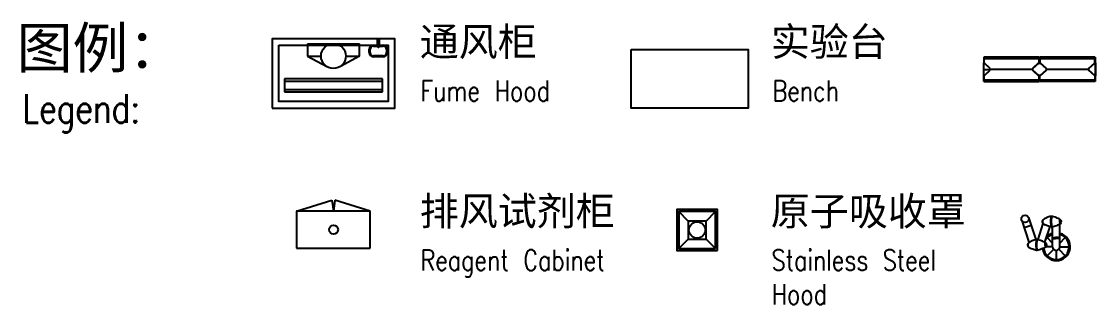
# Model space of a CAD drawing. Header units: millimetres. Extents: x -79903 to 358239, y -413462 to -100990.
# Drawn here: x -8131 to 5013, y -224661 to -221201 of the extents above; entities that cross this region are included whole.
import ezdxf

# ---------------------------------------------------------------- set-up
doc = ezdxf.new("R2010")
doc.units = ezdxf.units.MM
doc.header["$LTSCALE"] = 300
for name, color, linetype in [('K柯禹-实验家具', 140, 'Continuous'), ('K柯禹-排风设备', 30, 'Continuous'), ('K柯禹-文字说明', 7, 'Continuous'), ('K柯禹-给排水', 121, 'Continuous'), ('K柯禹-通风设备', 30, 'Continuous')]:
    doc.layers.add(name, color=color, linetype=linetype)
doc.styles.add('_HZTXT', font='txt.shx', dxfattribs={"width": 0.8, "bigfont": 'hztxt.shx'})
doc.styles.get("Standard").update_dxf_attribs({"font": 'arial.ttf'})

# ---------------------------------------------------------------- blocks, each defined once
blk = doc.blocks.new('1500fh')
at = {"layer": 'K柯禹-排风设备'}
for p, q in [((-1068, -61), (-432, -61)), ((-1068, -61), (-1068, -213)), ((-432, -213), (-432, -61)), ((-1068, -213), (-902, -213)), ((-1068, -213), (-831, -342)), ((-432, -213), (-666, -340)), ((-598, -213), (-432, -213)), ((-150, -490), (-1350, -490)), ((-1350, -490), (-1350, -650)), ((-1350, -520), (-150, -520)), ((-150, -650), (-150, -490)), ((-1350, -620), (-150, -620)), ((-1350, -650), (-150, -650))]:
    blk.add_line(p, q, dxfattribs=at)
for points in [[(-1500, -850), (0, -850), (0, 0), (-1500, 0)], [(-1420, -80), (-79, -80), (-79, -770), (-1420, -770)]]:
    blk.add_lwpolyline(points, close=True, dxfattribs=at)
blk.add_circle((-750, -213), 152, dxfattribs=at)
at = {"layer": 'K柯禹-给排水'}
for p, q in [((-217, -3), (-221, 0)), ((-179, 0), (-221, 0)), ((-179, 0), (-183, -3)), ((-312, -171), (-312, -130)), ((-302, -171), (-302, -130)), ((-262, -80), (-142, -80)), ((-262, -90), (-142, -90)), ((-183, -3), (-217, -3)), ((-210, -80), (-210, -3)), ((-210, -3), (-190, -3)), ((-190, -80), (-210, -80)), ((-192, -86), (-208, -86)), ((-193, -92), (-207, -92)), ((-193, -97), (-207, -97)), ((-195, -103), (-205, -103)), ((-196, -109), (-204, -109)), ((-190, -3), (-190, -80)), ((-102, -130), (-102, -171)), ((-92, -130), (-92, -171)), ((-142, -211), (-262, -211)), ((-142, -221), (-262, -221))]:
    blk.add_line(p, q, dxfattribs=at)
for centre, radius, start, end in [((-262, -130), 50.1, 90, 180), ((-262, -130), 40, 90, 180), ((-137, -85), 70.8, 176.5379, 199.7158), ((-263, -85), 70.8, 340.2842, 3.4621), ((-142, -130), 50.1, 0, 90), ((-142, -130), 40, 0, 90), ((-262, -171), 50.1, 180, 270), ((-262, -171), 40, 180, 270), ((-142, -171), 50.1, 270, 0), ((-142, -171), 40, 270, 0)]:
    blk.add_arc(centre, radius, start, end, dxfattribs=at)
for p in [(-200, -86), (-200, -92), (-200, -97), (-200, -103)]:
    blk.add_point(p, dxfattribs=at)
blk = doc.blocks.new('排风试剂柜')
for p, q in [((0, 0), (-900, 0)), ((-900, 0), (-900, -450)), ((0, -450), (0, 0)), ((-900, -450), (-468, -585)), ((-900, -450), (0, -450)), ((-468, -585), (-450, -450)), ((-432, -585), (-450, -450)), ((0, -450), (-432, -585))]:
    blk.add_line(p, q)
blk.add_circle((-452, -225), 55)
blk = doc.blocks.new('平面万向吸风罩')
at = {"layer": 'K柯禹-排风设备'}
for p, q in [((-121, -80), (-139, -80)), ((-139, -80), (-139, -85)), ((-121, -85), (-121, -80)), ((170, -8), (-97, -96)), ((206, -91), (-64, -180)), ((82, -37), (110, -123)), ((130, -268), (-64, -204)), ((163, -260), (144, -260)), ((144, -260), (144, -264)), ((163, -264), (163, -260)), ((-184, -399), (-263, -320)), ((-152, -386), (-152, -306)), ((-152, -386), (90, -386)), ((-107, -386), (-41, -320)), ((94, -351), (-97, -288)), ((-196, -431), (-309, -431)), ((-183, -462), (-263, -542)), ((-152, -475), (-152, -588)), ((-152, -476), (123, -476)), ((-107, -476), (-41, -542))]:
    blk.add_line(p, q, dxfattribs=at)
blk.add_circle((188, -49), 45.2, dxfattribs=at)
for centre, radius, start, end in [((337, -381), 571, 148.8917, 152.4212), ((-152, -431), 170, 97.9506, 343.8768), ((-176, -192), 20, 164.6098, 192.2325), ((-73, -192), 10, 335.2146, 27.7298), ((-152, -431), 157, 96.7741, 342.3751), ((-152, -430), 44.5, 90.2946, 269.7054), ((-152, -431), 157, 17.5576, 58.3628), ((-152, -431), 170, 16.2327, 46.161), ((107, -372), 20, 164.6098, 192.2325), ((621, -561), 571, 148.8917, 152.4212)]:
    blk.add_arc(centre, radius, start, end, dxfattribs=at)
for points, knots in [([(-196, -187), (-192, -172), (-185, -148), (-174, -125), (-169, -116)], [0.486697, 0.486697, 0.486697, 0.486697, 45.539647, 75.754275, 75.754275, 75.754275, 75.754275]), ([(-64, -188), (-83, -185), (-128, -179), (-172, -185), (-196, -188)], [0.217026, 0.217026, 0.217026, 0.217026, 59.092472, 133.178051, 133.178051, 133.178051, 133.178051]), ([(-64, -196), (-83, -193), (-127, -187), (-171, -192), (-196, -196)], [1.193058, 1.193058, 1.193058, 1.193058, 59.092472, 133.779754, 133.779754, 133.779754, 133.779754]), ([(-156, -304), (-165, -288), (-181, -252), (-192, -216), (-196, -196)], [0, 0, 0, 0, 55.41037, 115.374393, 115.374393, 115.374393, 115.374393]), ([(-102, -298), (-94, -284), (-76, -248), (-68, -213), (-63, -192)], [1.156838, 1.156838, 1.156838, 1.156838, 51.656977, 115.405387, 115.405387, 115.405387, 115.405387]), ([(-102, -298), (-112, -304), (-127, -314), (-148, -308), (-156, -304)], [2.629977, 2.629977, 2.629977, 2.629977, 32.940007, 59.954467, 59.954467, 59.954467, 59.954467]), ([(-56, -477), (-50, -456), (-51, -434), (-56, -411), (-60, -385)], [8.47608, 8.47608, 8.47608, 8.47608, 31.881697, 77.603777, 77.603777, 77.603777, 77.603777]), ([(-42, -478), (-38, -455), (-36, -431), (-44, -408), (-46, -385)], [5.840108, 5.840108, 5.840108, 5.840108, 31.881697, 79.20045, 79.20045, 79.20045, 79.20045]), ([(88, -366), (92, -352), (99, -328), (110, -305), (114, -296)], [0.486697, 0.486697, 0.486697, 0.486697, 45.539647, 75.754275, 75.754275, 75.754275, 75.754275]), ([(220, -368), (200, -365), (156, -358), (112, -364), (88, -368)], [0.217026, 0.217026, 0.217026, 0.217026, 59.092472, 133.178051, 133.178051, 133.178051, 133.178051]), ([(220, -375), (201, -372), (157, -367), (113, -372), (88, -375)], [1.193058, 1.193058, 1.193058, 1.193058, 59.092472, 133.779754, 133.779754, 133.779754, 133.779754]), ([(127, -484), (119, -467), (103, -432), (92, -396), (88, -376)], [0, 0, 0, 0, 55.41037, 115.374393, 115.374393, 115.374393, 115.374393]), ([(181, -478), (190, -463), (208, -427), (216, -392), (221, -371)], [1.156838, 1.156838, 1.156838, 1.156838, 51.656977, 115.405387, 115.405387, 115.405387, 115.405387]), ([(181, -478), (172, -484), (157, -494), (136, -487), (127, -484)], [2.629977, 2.629977, 2.629977, 2.629977, 32.940007, 59.954467, 59.954467, 59.954467, 59.954467])]:
    blk.add_open_spline(points, degree=3, knots=knots, dxfattribs=at)
for points in [[(-108, -86), (-129, -84), (-152, -86)], [(-64, -187), (-79, -136), (-108, -86)], [(-100, -293), (-130, -290), (-157, -301)], [(175, -265), (155, -264), (132, -265)], [(219, -367), (205, -316), (175, -265)], [(184, -473), (154, -469), (126, -480)]]:
    blk.add_spline(points, degree=3, dxfattribs=at)
blk = doc.blocks.new('万向')
at = {"layer": 'K柯禹-排风设备', "rotation": 89.99999999999999}
blk.add_blockref('平面万向吸风罩', (-49, -188), dxfattribs=at)
blk = doc.blocks.new('*U322')
at = {"layer": 'K柯禹-排风设备'}
for p, q in [((-110, 110), (-225, 225)), ((110, 110), (225, 225)), ((-110, -110), (-225, -225)), ((110, -110), (225, -225))]:
    blk.add_line(p, q, dxfattribs=at)
for points in [[(250, -250), (250, 250), (-250, 250), (-250, -250)], [(225, -225), (225, 225), (-225, 225), (-225, -225)], [(110, -110), (110, 110), (-110, 110), (-110, -110)]]:
    blk.add_lwpolyline(points, close=True, dxfattribs=at)
blk.add_circle((0, 0), 100, dxfattribs=at)

msp = doc.modelspace()

# ---------------------------------------------------------------- linework, layer by layer
at = {"layer": 'K柯禹-实验家具', "ltscale": 10}
for p, q in [((3650.18, -221707.071, -130.381), (3639.853, -221707.071, -130.381)), ((3639.853, -221707.071, -130.381), (3639.853, -221865.52, -130.381)), ((3648.998, -221710.105, -130.381), (3642.888, -221710.105, -130.381)), ((3642.888, -221710.105, -130.381), (3642.888, -221783.261, -130.381)), ((3645.923, -221638.033, 2.384), (4323.242, -221638.033, 116.183)), ((3645.923, -221638.033, 2.384), (3645.923, -221710.105, 2.384)), ((3646.681, -221638.033, 2.384), (3646.681, -221710.105, -130.381)), ((4322.483, -221638.791, 2.384), (3646.681, -221638.787, 0.995)), ((4323.242, -221649.761, 27.271), (3646.681, -221649.775, -19.246)), ((3646.681, -221652.18, -23.677), (4323.242, -221652.037, 138.793)), ((4323.242, -221654.312, 27.317), (3646.681, -221654.156, -27.317)), ((3722.168, -221777.303, -130.381), (3648.998, -221710.105, -130.381)), ((3725.203, -221775.969, -130.381), (3650.18, -221707.071, -130.381)), ((4315.947, -221707.071, -130.381), (4240.923, -221775.969, -130.381)), ((4243.958, -221777.303, -130.381), (4317.129, -221710.105, -130.381)), ((4336.599, -221707.071, -130.381), (4315.947, -221707.071, -130.381)), ((4317.129, -221710.105, -130.381), (4335.417, -221710.105, -130.381)), ((4322.483, -221710.105, 2.384), (4322.483, -221638.033, 116.183)), ((4323.242, -221638.033, 116.183), (4323.242, -221710.105, -130.381)), ((4329.304, -221710.105, 116.183), (4329.304, -221638.033, 2.384)), ((4329.304, -221638.033, 2.384), (5006.623, -221638.033, 2.384)), ((5005.864, -221638.791, 2.384), (4329.304, -221638.788, 3.578)), ((5006.623, -221649.761, 27.271), (4329.304, -221649.754, 20.892)), ((4329.304, -221652.088, 24.577), (5006.623, -221652.037, 138.793)), ((5006.623, -221654.312, 27.317), (4329.304, -221654.232, 27.962)), ((4330.062, -221638.033, 2.384), (4330.062, -221710.105, -130.381)), ((4335.417, -221710.105, -130.381), (4408.587, -221777.303, -130.381)), ((4411.622, -221775.969, -130.381), (4336.599, -221707.071, -130.381)), ((4927.343, -221775.969, -130.381), (5002.366, -221707.071, -130.381)), ((4930.377, -221777.303, -130.381), (5003.548, -221710.105, -130.381)), ((5002.366, -221707.071, -130.381), (5012.692, -221707.071, -130.381)), ((5003.548, -221710.105, -130.381), (5009.657, -221710.105, -130.381)), ((5005.864, -221710.105, 2.384), (5005.864, -221638.033, 2.384)), ((5006.623, -221638.033, 2.384), (5006.623, -221710.105, -130.381)), ((5009.657, -221710.105, -130.381), (5009.657, -221862.486, -130.381)), ((5012.692, -221707.071, -130.381), (5012.692, -221865.52, -130.381)), ((3639.853, -221786.295, -130.381), (3725.203, -221786.295, -130.381)), ((3639.853, -221865.52, -130.381), (3650.18, -221865.52, -130.381)), ((3642.888, -221789.33, -130.381), (3642.888, -221862.486, -130.381)), ((3642.888, -221862.486, -130.381), (3648.998, -221862.486, -130.381)), ((3645.923, -221862.486, 2.384), (3645.923, -221934.558, 2.384)), ((3646.681, -221934.558, 2.384), (3646.681, -221862.486, 2.384)), ((3648.998, -221862.486, -130.381), (3722.168, -221795.288, -130.381)), ((3650.18, -221865.52, -130.381), (3725.203, -221796.622, -130.381)), ((3722.168, -221782.937, -130.381), (3722.168, -221777.303, -130.381)), ((3722.168, -221782.937, -130.381), (4243.958, -221782.937, -4.154)), ((4243.958, -221789.654, -130.381), (3722.168, -221789.655, -263.854)), ((3722.168, -221795.288, -130.381), (3722.168, -221789.655, -263.854)), ((3725.203, -221796.622, -130.381), (3725.203, -221775.969, -130.381)), ((4240.923, -221775.969, -130.381), (4240.923, -221796.622, -130.381)), ((4240.923, -221796.622, -130.381), (4315.947, -221865.52, -130.381)), ((4243.958, -221782.937, -4.154), (4243.958, -221777.303, -130.381)), ((4243.958, -221795.288, -130.381), (4243.958, -221789.654, -130.381)), ((4317.129, -221862.486, -130.381), (4243.958, -221795.288, -130.381)), ((4315.947, -221865.52, -130.381), (4336.599, -221865.52, -130.381)), ((4335.417, -221862.486, -130.381), (4317.129, -221862.486, -130.381)), ((4322.483, -221934.558, 116.183), (4322.483, -221862.486, 2.384)), ((4323.242, -221862.486, 2.384), (4323.242, -221934.558, 2.384)), ((4330.062, -221934.558, 2.384), (4330.062, -221865.52, -130.381)), ((4408.587, -221795.288, -130.381), (4335.417, -221862.486, -130.381)), ((4336.599, -221865.52, -130.381), (4411.622, -221796.622, -130.381)), ((4408.587, -221777.303, -130.381), (4408.587, -221782.937, -4.154)), ((4408.587, -221782.937, -4.154), (4930.377, -221782.937, -130.381)), ((4408.587, -221789.654, -130.381), (4408.587, -221795.288, -130.381)), ((4930.377, -221789.654, -130.381), (4408.587, -221789.654, -130.381)), ((4411.622, -221796.622, -130.381), (4411.622, -221775.969, -130.381)), ((4927.343, -221796.622, -130.381), (4927.343, -221775.969, -130.381)), ((5002.366, -221865.52, -130.381), (4927.343, -221796.622, -130.381)), ((4930.377, -221782.937, -130.381), (4930.377, -221777.303, -130.381)), ((4930.377, -221795.288, -130.381), (4930.377, -221789.654, -130.381)), ((5003.548, -221862.486, -130.381), (4930.377, -221795.288, -130.381)), ((5012.692, -221865.52, -130.381), (5002.366, -221865.52, -130.381)), ((5009.657, -221862.486, -130.381), (5003.548, -221862.486, -130.381)), ((5005.864, -221862.486, 2.384), (5005.864, -221934.558, 2.384)), ((5006.623, -221862.668, 69.246), (5006.623, -221934.558, 69.246)), ((4323.242, -221934.558, 2.384), (3645.923, -221934.558, 2.384)), ((4323.242, -221918.281, 27.385), (3646.681, -221918.281, 2.384)), ((3646.681, -221920.557, 2.384), (4323.242, -221920.557, 138.907)), ((4323.242, -221922.832, 27.43), (3646.681, -221922.832, 2.384)), ((3646.681, -221933.8, 2.384), (4322.483, -221933.8, 2.384)), ((5006.623, -221918.281, 27.385), (4330.062, -221918.298, -28.885)), ((4330.062, -221920.589, -24.481), (5006.623, -221920.557, 138.907)), ((5006.623, -221922.832, 27.43), (4330.062, -221922.624, -20.567)), ((5005.864, -221933.8, 2.384), (4330.062, -221934.397, 2.074)), ((5006.623, -221934.558, 69.246), (4330.062, -221934.558, 2.384))]:
    msp.add_line(p, q, dxfattribs=at)
msp.add_lwpolyline([(-669.399, -221545.009), (762.988, -221545.009), (762.988, -222261.202), (-669.399, -222261.202)], close=True, dxfattribs=at)

# ---------------------------------------------------------------- block references
at = {"layer": 'K柯禹-排风设备'}
for name, p in [('*U322', (137.243, -223750.273)), ('万向', (4150.224, -223614.619))]:
    msp.add_blockref(name, p, dxfattribs=at)
at = {"layer": 'K柯禹-通风设备'}
msp.add_blockref('1500fh', (-3563.041, -221411.202), dxfattribs=at)
at = {"layer": 'K柯禹-通风设备', "rotation": 180}
msp.add_blockref('排风试剂柜', (-4764.539, -223970.874), dxfattribs=at)

# ---------------------------------------------------------------- texts
at = {"color": 7, "linetype": 'ByBlock', "char_height": 311.88331, "attachment_point": 1}
for s, insert in [('{\\fChangFangSong|b0|i0|c134|p49;\\H1.1222x;通风柜}', (-3257.312, -221273.431)), ('{\\fChangFangSong|b0|i0|c134|p49;\\H1.1222x;排风试剂柜}', (-3257.312, -223343.79)), ('{\\fChangFangSong|b0|i0|c134|p49;\\H1.1222x;原子吸收罩}', (1038.679, -223343.79))]:
    msp.add_mtext(s, dxfattribs=dict(at, insert=insert))
at = {"color": 7, "linetype": 'ByBlock', "insert": (1038.679, -221273.431), "char_height": 311.88331, "width": 1513.51553, "attachment_point": 1}
msp.add_mtext('{\\fChangFangSong|b0|i0|c134|p49;\\H1.1222x;实验台}', dxfattribs=at)
at = {"layer": 'K柯禹-文字说明', "color": 7, "linetype": 'ByBlock', "insert": (-8188.403, -221273.431), "char_height": 311.88331, "width": 3478.0003, "attachment_point": 1}
msp.add_mtext('{\\fChangFangSong|b0|i0|c134|p49;\\H1.6032x;图例：}', dxfattribs=at)
at = {"layer": 'K柯禹-文字说明', "attachment_point": 1, "style": '_HZTXT'}
for s, insert, char_height in [('Fume Hood', (-3247.906, -221923.871), 250), ('Bench', (1059.792, -221923.871), 250), ('Legend:', (-8119.608, -222089.933), 350), ('Reagent Cabinet', (-3247.906, -223994.231), 250), ('Stainless Steel\\PHood', (1048.084, -223994.231), 250)]:
    msp.add_mtext_dynamic_manual_height_columns(s, width=4012.33794, gutter_width=1000, heights=[0], dxfattribs=dict(at, insert=insert, char_height=char_height))

doc.saveas('drawing.dxf')
